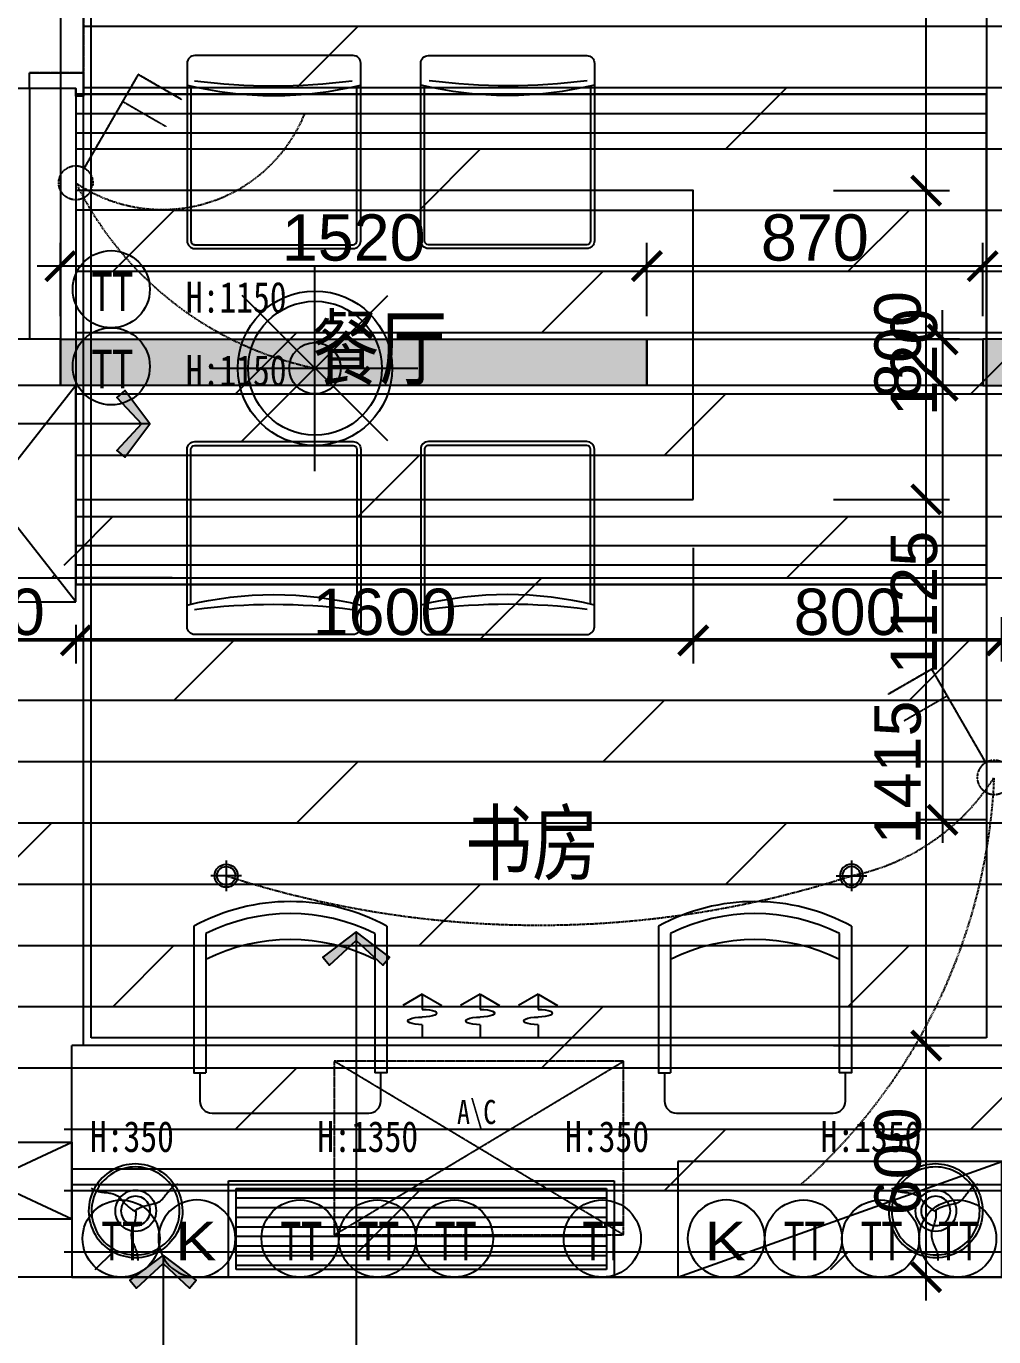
# Model space of a CAD drawing. Header units: millimetres. Extents: x 148889 to 229003, y -70503 to 111106.
# Drawn here: x 206058 to 208566, y 57138 to 60534 of the extents above; entities that cross this region are included whole.
import ezdxf
from ezdxf.enums import TextEntityAlignment as Align
from ezdxf.lldxf.tags import DXFTag

# ---------------------------------------------------------------- set-up
doc = ezdxf.new("R2010")
doc.units = ezdxf.units.MM
doc.header["$PDMODE"] = 3
doc.linetypes.add('DASHED2', pattern=[0.375, 0.25, -0.125])
doc.linetypes.add('HIDDEN', pattern=[0.375, 0.25, -0.125])
for name, color, linetype in [('AXIS_TEXT', 7, 'Continuous'), ('C-天花标高', 1, 'Continuous'), ('C-灯具1', 2, 'Continuous'), ('C-空调风口', 1, 'Continuous'), ('C-造型线1(造型分割)', 4, 'Continuous'), ('C-门套', 16, 'Continuous'), ('C-风管', 250, 'Continuous'), ('F-地坪1(分割线)', 16, 'Continuous'), ('P-原墙线', 7, 'Continuous'), ('P-固定家具1(到顶)', 3, 'Continuous'), ('P-固定家具2(不到顶)', 2, 'Continuous'), ('P-外部尺寸', 44, 'Continuous'), ('P-完成面', 1, 'Continuous'), ('P-完成面尺寸', 44, 'Continuous'), ('P-开关', 7, 'DASHED2'), ('P-捣墙线', 250, 'Continuous'), ('P-插座', 1, 'Continuous'), ('P-文字', 3, 'Continuous'), ('P-活动家具', 3, 'Continuous'), ('P-间墙尺寸', 6, 'Continuous')]:
    doc.layers.add(name, color=color, linetype=linetype)
doc.styles.add('Arial', font='arial.ttf')
doc.styles.add('COMPLEX', font='complex_.ttf')
doc.styles.add('H1', font='SimSun.ttf')
doc.styles.add('KKD-f-fangsong', font='SimSun.ttf', dxfattribs={"width": 0.8})
doc.styles.add('ROMANS', font='ROMANS.shx', dxfattribs={"bigfont": 'BIGFONT.shx'})
doc.styles.add('宋体', font='SimSun.ttf')
tags = doc.linetypes.add('ACAD_ISO03W100', pattern=[30, 12, -18]).pattern_tags.tags
tags[6:7] = [DXFTag(74, 4), DXFTag(75, 0), DXFTag(340, '0'), DXFTag(46, 1.0), DXFTag(50, 0.0), DXFTag(44, 0.0), DXFTag(45, 0.0)]
tags[4:5] = [DXFTag(74, 4), DXFTag(75, 0), DXFTag(340, '0'), DXFTag(46, 1.0), DXFTag(50, 0.0), DXFTag(44, 0.0), DXFTag(45, 0.0)]
doc.dimstyles.new('1比60', dxfattribs={"dimscale": 60, "dimtxt": 2, "dimasz": 1.25, "dimexe": 1, "dimexo": 1, "dimgap": 0.2, "dimtad": 1, "dimdec": 0, "dimrnd": 0.005, "dimzin": 0, "dimdsep": 46, "dimtxsty": 'Arial', "dimblk": 'ARCHTICK', "dimcen": 0.125, "dimdle": 1, "dimclrd": 44, "dimclre": 44, "dimclrt": 50, "dimadec": 0, "dimazin": 0, "dimtfac": 1, "dimtdec": 0, "dimtix": 1, "dimtmove": 2, "dimatfit": 3, "dimldrblk": 'DOT', "dimfxl": 4, "dimfxlon": 1, "dimtvp": 1, "dimtolj": 1, "dimtzin": 0, "dimarcsym": 0})
doc.dimstyles.new('1比80', dxfattribs={"dimscale": 80, "dimtxt": 2, "dimasz": 1.25, "dimexe": 1, "dimexo": 1, "dimgap": 0.25, "dimtad": 1, "dimdec": 0, "dimrnd": 0.005, "dimzin": 0, "dimdsep": 46, "dimtxsty": 'Arial', "dimblk": 'ARCHTICK', "dimcen": 0.125, "dimdle": 1, "dimclrd": 44, "dimclre": 44, "dimclrt": 50, "dimadec": 0, "dimazin": 0, "dimtfac": 1, "dimtdec": 0, "dimtix": 1, "dimtmove": 2, "dimatfit": 3, "dimldrblk": 'DOT', "dimfxl": 5, "dimfxlon": 1, "dimtvp": 1, "dimtolj": 1, "dimtzin": 0, "dimarcsym": 0})
doc.dimstyles.new('出图比例1：50', dxfattribs={"dimscale": 50, "dimtxt": 2.5, "dimasz": 2, "dimexe": 2, "dimexo": 2, "dimgap": 1, "dimtad": 1, "dimdec": 0, "dimrnd": 5, "dimzin": 0, "dimdsep": 46, "dimtxsty": 'ROMANS', "dimblk1": 'ZHL_XS', "dimblk2": 'ZHL_XS', "dimsah": 1, "dimcen": 0.09, "dimclrd": 256, "dimclre": 256, "dimclrt": 41, "dimadec": 0, "dimazin": 0, "dimtfac": 1, "dimtdec": 4, "dimtix": 1, "dimtmove": 2, "dimatfit": 3, "dimldrblk": 'ZHL_JT', "dimfxl": 1, "dimtolj": 1, "dimtzin": 0, "dimarcsym": 0})

# ---------------------------------------------------------------- blocks, each defined once
blk = doc.blocks.new('ZHL_JT')
blk.add_line((-0.221, 0), (-1, 0))
blk.add_lwpolyline([(-0.221, 0), (-0.861, -0.689), (-0.654, -0.862), (0, 0), (-0.654, 0.862), (-0.861, 0.689)], close=True)
for points in [[(-0.861, 0.689), (-0.654, 0.862), (-0.221, 0), (0, 0)], [(-0.861, -0.689), (-0.654, -0.862), (-0.221, 0), (0, 0)]]:
    blk.add_solid(points)
blk = doc.blocks.new('ZHL_XS')
blk.add_line((-1, 0), (0, 0))
at = {"const_width": 0.2}
blk.add_lwpolyline([(-0.6, -0.6), (0.6, 0.6)], dxfattribs=at)
blk = doc.blocks.new('A$C55707EFD')
at = {"layer": 'C-灯具1'}
for p, q in [((200, 0), (200, 400)), ((58.6, 58.6), (341.4, 341.4)), ((341.4, 58.6), (58.6, 341.4)), ((0, 200), (400, 200))]:
    blk.add_line(p, q, dxfattribs=at)
for radius in [150, 130, 50]:
    blk.add_circle((200, 200), radius, dxfattribs=at)
blk = doc.blocks.new('_AXISO')
blk.add_circle((0, 0), 0.5)
at = {"layer": 'AXIS_TEXT', "style": 'COMPLEX', "width": 1.041667}
blk.add_attdef('A', text='', height=0.56, dxfattribs=at).set_placement((-0.25, -0.28), (0.25, -0.28), align=Align.FIT)
blk = doc.blocks.new('A$C0BB32EA6')
at = {"color": 250}
blk.add_arc((223.5, 2013), 1591.3, 262.6127, 277.3873, dxfattribs=at)
at = {"layer": 'P-活动家具'}
for p, q in [((0, 480), (0, 118.4)), ((430, 500), (20, 500)), ((450, 118.4), (450, 480)), ((0, 118.4), (0, 20)), ((450, 20), (450, 118.4)), ((20, 0), (430, 0))]:
    blk.add_line(p, q, dxfattribs=at)
at = {"layer": 'P-活动家具', "color": 250}
for p, q in [((10, 421.9), (10, 20)), ((440, 20), (440, 421.9)), ((20, 10), (430, 10))]:
    blk.add_line(p, q, dxfattribs=at)
at = {"layer": 'P-活动家具'}
for centre, radius, start, end in [((20, 480), 20, 90, 180), ((430, 480), 20, 0, 90), ((225, 1333.7), 937.3, 256.11, 283.89), ((20, 20), 20, 180, 270), ((430, 20), 20, 270, 0)]:
    blk.add_arc(centre, radius, start, end, dxfattribs=at)
at = {"layer": 'P-活动家具', "color": 250}
for centre, start, end in [((20, 20), 180, 270), ((430, 20), 270, 0)]:
    blk.add_arc(centre, 10, start, end, dxfattribs=at)
blk = doc.blocks.new('A$C323B2213')
at = {"layer": 'P-活动家具'}
blk.add_lwpolyline([(0, 1149.9), (0, 349.9), (1600, 349.9), (1600, 1149.9)], close=True, dxfattribs=at)
blk.add_blockref('A$C0BB32EA6', (256.2, 999.9), dxfattribs=at)
at = {"layer": 'P-活动家具', "xscale": -1}
blk.add_blockref('A$C0BB32EA6', (1311.6, 999.9), dxfattribs=at)
at = {"layer": 'P-活动家具', "xscale": -1, "rotation": 180}
blk.add_blockref('A$C0BB32EA6', (256.2, 500), dxfattribs=at)
at = {"layer": 'P-活动家具', "rotation": 180}
blk.add_blockref('A$C0BB32EA6', (1311.6, 500), dxfattribs=at)
blk = doc.blocks.new('A$C674F3EA9')
at = {"color": 252, "linetype": 'ACAD_ISO03W100'}
blk.add_lwpolyline([(484.4, 443.9), (484.4, 516.8, 0.414214), (453.1, 548.1), (46.9, 548.1, 0.414214), (15.6, 516.8), (15.6, 443.9)], format="xyb", dxfattribs=at)
for points in [[(0, 373), (0, 443.9), (31.3, 443.9)], [(31.3, 373), (31.3, 443.9)], [(468.8, 373), (468.8, 443.9)], [(500, 373), (500, 443.9), (468.8, 443.9)]]:
    blk.add_lwpolyline(points, dxfattribs=at)
for points in [[(0, 63.7), (0, 373)], [(31.3, 82.7), (31.3, 373)], [(468.8, 82.7), (468.8, 373)], [(500, 63.7), (500, 373)]]:
    blk.add_lwpolyline(points)
for centre, radius, start, end in [((250, 588.7, 0), 490.4, 243.5091, 296.4909), ((250, 521.6, 0), 490.4, 243.5091, 296.4909), ((250, 521.6, 0), 521.7, 241.3642, 298.6358)]:
    blk.add_arc(centre, radius, start, end)
blk = doc.blocks.new('asdasdw')
at = {"color": 252, "linetype": 'ByBlock'}
for major_axis, start_param, end_param in [((-65.8, 134.8), 5.497787, 8.63938), ((-61.7, 126.4), 5.497787, 8.63938), ((-61.7, 126.4), 2.356194, 5.497787), ((-20.6, 42.1), 5.497787, 8.63938), ((-20.6, 42.1), 2.356194, 5.497787)]:
    blk.add_ellipse((4741.5, 6512.8, 0), major_axis=major_axis, ratio=1, start_param=start_param, end_param=end_param, dxfattribs=at)
at = {"color": 252, "linetype": 'ByBlock', "extrusion": (0, 0, -1)}
blk.add_ellipse((4741.5, 6512.8, 0), major_axis=(134.8, 65.8), ratio=1, start_param=5.497787, end_param=8.63938, dxfattribs=at)
at = {"color": 252}
blk.add_ellipse((4741.5, 6512.8, 0), major_axis=(-28.8, 59), ratio=1, start_param=5.497787, end_param=8.63938, dxfattribs=at)
at = {"color": 252, "extrusion": (0, 0, -1)}
blk.add_ellipse((4741.5, 6512.8, 0), major_axis=(59, 28.8), ratio=1, start_param=5.497787, end_param=8.63938, dxfattribs=at)
at = {"color": 252}
for points in [[(4856.8, 6622.7, 0), (4846.2, 6612.7, 0), (4834.2, 6595.3, 0), (4826.8, 6580, 0), (4818.8, 6566.1, 0), (4806, 6551.3, 0), (4787.4, 6542.1, 0), (4756.7, 6527.2, 0), (4745.8, 6518.8, 0), (4739.3, 6512.8, 0)], [(4588.6, 6557.7, 0), (4602.5, 6553.5, 0), (4623.6, 6551.8, 0), (4640.6, 6553.1, 0), (4656.6, 6553.1, 0), (4675.8, 6549.4, 0), (4693.1, 6537.9, 0), (4721.4, 6518.7, 0), (4734.1, 6513.5, 0), (4742.5, 6510.8, 0)], [(4779, 6357.9, 0), (4775.6, 6372.1, 0), (4766.6, 6391.2, 0), (4757, 6405.2, 0), (4749, 6419.1, 0), (4742.6, 6437.6, 0), (4743.9, 6458.3, 0), (4746.4, 6492.4, 0), (4744.6, 6506, 0), (4742.6, 6514.6, 0)]]:
    blk.add_spline(points, degree=3, dxfattribs=at)
blk = doc.blocks.new('_ArchTick')
at = {"color": 0, "linetype": 'ByBlock', "const_width": 0.15}
blk.add_lwpolyline([(-0.5, -0.5), (0.5, 0.5)], dxfattribs=at)
blk = doc.blocks.new('*D767')
at = {"layer": 'Defpoints', "color": 0}
for p in [(208606.9, 57557.6), (208886.9, 57425.8), (208606.9, 55079.6)]:
    blk.add_point(p, dxfattribs=at)
at = {"layer": 'P-外部尺寸', "color": 44, "lineweight": -2}
for p, q in [((208606.9, 55479.6), (208606.9, 54999.6)), ((208886.9, 55479.6), (208886.9, 54999.6)), ((208606.9, 55079.6), (208506.9, 55079.6)), ((208886.9, 55079.6), (208606.9, 55079.6)), ((208886.9, 55079.6), (208986.9, 55079.6))]:
    blk.add_line(p, q, dxfattribs=at)
at = {"layer": 'P-外部尺寸', "color": 44, "lineweight": -2, "xscale": 100, "yscale": 100, "zscale": 100}
blk.add_blockref('_ArchTick', (208606.9, 55079.6), dxfattribs=at)
at = {"layer": 'P-外部尺寸', "color": 44, "lineweight": -2, "xscale": 100, "yscale": 100, "zscale": 100, "rotation": 180}
blk.add_blockref('_ArchTick', (208886.9, 55079.6), dxfattribs=at)
at = {"layer": 'P-外部尺寸', "color": 50, "insert": (208746.9, 55181.3), "char_height": 160, "attachment_point": 5, "style": 'Arial'}
blk.add_mtext('\\A1;280', dxfattribs=at)
blk = doc.blocks.new('_Dot')
at = {"color": 0, "linetype": 'ByBlock', "lineweight": -2}
blk.add_line((-0.5, 0), (-1, 0), dxfattribs=at)
at = {"color": 0, "linetype": 'ByBlock', "const_width": 0.5}
blk.add_lwpolyline([(-0.25, 0, 1), (0.25, 0, 1)], format="xyb", close=True, dxfattribs=at)
blk = doc.blocks.new('*D768')
at = {"layer": 'Defpoints', "color": 0}
for p in [(205746.9, 57557.6), (208606.9, 57557.6), (205746.9, 55079.6)]:
    blk.add_point(p, dxfattribs=at)
at = {"layer": 'P-外部尺寸', "color": 44, "lineweight": -2}
for p, q in [((205746.9, 55479.6), (205746.9, 54999.6)), ((208606.9, 55479.6), (208606.9, 54999.6)), ((208686.9, 55079.6), (205666.9, 55079.6))]:
    blk.add_line(p, q, dxfattribs=at)
at = {"layer": 'P-外部尺寸', "color": 44, "lineweight": -2, "xscale": 100, "yscale": 100, "zscale": 100, "rotation": 180}
blk.add_blockref('_ArchTick', (205746.9, 55079.6), dxfattribs=at)
at = {"layer": 'P-外部尺寸', "color": 44, "lineweight": -2, "xscale": 100, "yscale": 100, "zscale": 100}
blk.add_blockref('_ArchTick', (208606.9, 55079.6), dxfattribs=at)
at = {"layer": 'P-外部尺寸', "color": 50, "insert": (207176.9, 55181.3), "char_height": 160, "attachment_point": 5, "style": 'Arial'}
blk.add_mtext('\\A1;2860', dxfattribs=at)
blk = doc.blocks.new('*D855')
at = {"layer": 'Defpoints', "color": 0}
for p in [(208536.9, 59912), (209566.9, 59822.5), (208536.9, 59722.5)]:
    blk.add_point(p, dxfattribs=at)
at = {"layer": 'P-捣墙线', "color": 44, "lineweight": -2}
for p, q in [((208536.9, 59782.5), (208536.9, 59972)), ((209566.9, 59882.5), (209566.9, 59972)), ((209626.9, 59912), (208476.9, 59912))]:
    blk.add_line(p, q, dxfattribs=at)
at = {"layer": 'P-捣墙线', "color": 44, "lineweight": -2, "xscale": 75, "yscale": 75, "zscale": 75, "rotation": 180}
blk.add_blockref('_ArchTick', (208536.9, 59912), dxfattribs=at)
at = {"layer": 'P-捣墙线', "color": 44, "lineweight": -2, "xscale": 75, "yscale": 75, "zscale": 75}
blk.add_blockref('_ArchTick', (209566.9, 59912), dxfattribs=at)
at = {"layer": 'P-捣墙线', "color": 50, "insert": (209051.9, 59985.3), "char_height": 120, "attachment_point": 5, "style": 'Arial'}
blk.add_mtext('\\A1;1030', dxfattribs=at)
blk = doc.blocks.new('*D856')
at = {"layer": 'Defpoints', "color": 0}
for p in [(207666.9, 59912), (207666.9, 59722.5), (208536.9, 59722.5)]:
    blk.add_point(p, dxfattribs=at)
at = {"layer": 'P-捣墙线', "color": 44, "lineweight": -2}
for p, q in [((207666.9, 59782.5), (207666.9, 59972)), ((208536.9, 59782.5), (208536.9, 59972)), ((208596.9, 59912), (207606.9, 59912))]:
    blk.add_line(p, q, dxfattribs=at)
at = {"layer": 'P-捣墙线', "color": 44, "lineweight": -2, "xscale": 75, "yscale": 75, "zscale": 75, "rotation": 180}
blk.add_blockref('_ArchTick', (207666.9, 59912), dxfattribs=at)
at = {"layer": 'P-捣墙线', "color": 44, "lineweight": -2, "xscale": 75, "yscale": 75, "zscale": 75}
blk.add_blockref('_ArchTick', (208536.9, 59912), dxfattribs=at)
at = {"layer": 'P-捣墙线', "color": 50, "insert": (208101.9, 59985.3), "char_height": 120, "attachment_point": 5, "style": 'Arial'}
blk.add_mtext('\\A1;870', dxfattribs=at)
blk = doc.blocks.new('*D857')
at = {"layer": 'Defpoints', "color": 0}
for p in [(206146.9, 59912), (206146.9, 59722.5), (207666.9, 59722.5)]:
    blk.add_point(p, dxfattribs=at)
at = {"layer": 'P-捣墙线', "color": 44, "lineweight": -2}
for p, q in [((206146.9, 59782.5), (206146.9, 59972)), ((207666.9, 59782.5), (207666.9, 59972)), ((207726.9, 59912), (206086.9, 59912))]:
    blk.add_line(p, q, dxfattribs=at)
at = {"layer": 'P-捣墙线', "color": 44, "lineweight": -2, "xscale": 75, "yscale": 75, "zscale": 75, "rotation": 180}
blk.add_blockref('_ArchTick', (206146.9, 59912), dxfattribs=at)
at = {"layer": 'P-捣墙线', "color": 44, "lineweight": -2, "xscale": 75, "yscale": 75, "zscale": 75}
blk.add_blockref('_ArchTick', (207666.9, 59912), dxfattribs=at)
at = {"layer": 'P-捣墙线', "color": 50, "insert": (206906.9, 59985.3), "char_height": 120, "attachment_point": 5, "style": 'Arial'}
blk.add_mtext('\\A1;1520', dxfattribs=at)
blk = doc.blocks.new('*D858')
at = {"layer": 'Defpoints', "color": 0}
for p in [(208536.9, 59722.5), (208432.8, 59602.5), (208536.9, 59602.5)]:
    blk.add_point(p, dxfattribs=at)
at = {"layer": 'P-捣墙线', "color": 44, "lineweight": -2}
for p, q in [((208432.8, 59722.5), (208432.8, 59797.5)), ((208476.9, 59722.5), (208372.8, 59722.5)), ((208432.8, 59722.5), (208432.8, 59602.5)), ((208476.9, 59602.5), (208372.8, 59602.5)), ((208432.8, 59602.5), (208432.8, 59527.5))]:
    blk.add_line(p, q, dxfattribs=at)
at = {"layer": 'P-捣墙线', "color": 44, "lineweight": -2, "xscale": 75, "yscale": 75, "zscale": 75}
for p, rotation in [((208432.8, 59722.5), 270), ((208432.8, 59602.5), 90)]:
    blk.add_blockref('_ArchTick', p, dxfattribs=dict(at, rotation=rotation))
at = {"layer": 'P-捣墙线', "color": 50, "insert": (208359.5, 59662.5), "char_height": 120, "attachment_point": 5, "rotation": 90, "style": 'Arial'}
blk.add_mtext('\\A1;120', dxfattribs=at)
blk = doc.blocks.new('*D859')
at = {"layer": 'Defpoints', "color": 0}
for p in [(208536.9, 59602.5), (208432.8, 58477.5), (208606.9, 58477.5)]:
    blk.add_point(p, dxfattribs=at)
at = {"layer": 'P-捣墙线', "color": 44, "lineweight": -2}
for p, q in [((208432.8, 59662.5), (208432.8, 58417.5)), ((208476.9, 59602.5), (208372.8, 59602.5)), ((208546.9, 58477.5), (208372.8, 58477.5))]:
    blk.add_line(p, q, dxfattribs=at)
at = {"layer": 'P-捣墙线', "color": 44, "lineweight": -2, "xscale": 75, "yscale": 75, "zscale": 75}
for p, rotation in [((208432.8, 59602.5), 90), ((208432.8, 58477.5), 270)]:
    blk.add_blockref('_ArchTick', p, dxfattribs=dict(at, rotation=rotation))
at = {"layer": 'P-捣墙线', "color": 50, "insert": (208359.5, 59040), "char_height": 120, "attachment_point": 5, "rotation": 90, "style": 'Arial'}
blk.add_mtext('\\A1;1125', dxfattribs=at)
blk = doc.blocks.new('A$C01C20CD7')
at = {"layer": 'C-灯具1'}
for p, q in [((52.8, 105.7, 2984.9), (52.8, 0, 2984.9)), ((0, 52.8, 2984.9), (105.7, 52.8, 2984.9))]:
    blk.add_line(p, q, dxfattribs=at)
for radius in [39.9, 31.7]:
    blk.add_circle((52.8, 52.8, 2984.9), radius, dxfattribs=at)
blk = doc.blocks.new('*D942')
at = {"layer": 'Defpoints', "color": 0}
for p in [(206186.9, 59042.5), (205746.9, 58942.3), (206186.9, 58942.3)]:
    blk.add_point(p, dxfattribs=at)
at = {"layer": 'P-完成面尺寸', "color": 44, "lineweight": -2}
for p, q in [((205746.9, 58942.3), (205746.9, 59002.3)), ((206186.9, 58982.5), (206186.9, 58882.3)), ((205686.9, 58942.3), (206246.9, 58942.3))]:
    blk.add_line(p, q, dxfattribs=at)
at = {"layer": 'P-完成面尺寸', "color": 44, "lineweight": -2, "xscale": 75, "yscale": 75, "zscale": 75, "rotation": 180}
blk.add_blockref('_ArchTick', (205746.9, 58942.3), dxfattribs=at)
at = {"layer": 'P-完成面尺寸', "color": 44, "lineweight": -2, "xscale": 75, "yscale": 75, "zscale": 75}
blk.add_blockref('_ArchTick', (206186.9, 58942.3), dxfattribs=at)
at = {"layer": 'P-完成面尺寸', "color": 50, "insert": (205966.9, 59015.5), "char_height": 120, "attachment_point": 5, "style": 'Arial'}
blk.add_mtext('\\A1;440', dxfattribs=at)
blk = doc.blocks.new('*D943')
at = {"layer": 'Defpoints', "color": 0}
for p in [(207786.9, 59307.5), (206186.9, 59042.5), (207786.9, 58942.3)]:
    blk.add_point(p, dxfattribs=at)
at = {"layer": 'P-完成面尺寸', "color": 44, "lineweight": -2}
for p, q in [((207786.9, 59182.3), (207786.9, 58882.3)), ((206186.9, 58982.5), (206186.9, 58882.3)), ((206126.9, 58942.3), (207846.9, 58942.3))]:
    blk.add_line(p, q, dxfattribs=at)
at = {"layer": 'P-完成面尺寸', "color": 44, "lineweight": -2, "xscale": 75, "yscale": 75, "zscale": 75, "rotation": 180}
blk.add_blockref('_ArchTick', (206186.9, 58942.3), dxfattribs=at)
at = {"layer": 'P-完成面尺寸', "color": 44, "lineweight": -2, "xscale": 75, "yscale": 75, "zscale": 75}
blk.add_blockref('_ArchTick', (207786.9, 58942.3), dxfattribs=at)
at = {"layer": 'P-完成面尺寸', "color": 50, "insert": (206986.9, 59015.5), "char_height": 120, "attachment_point": 5, "style": 'Arial'}
blk.add_mtext('\\A1;1600', dxfattribs=at)
blk = doc.blocks.new('*D944')
at = {"layer": 'Defpoints', "color": 0}
for p in [(207786.9, 59307.5), (208586.9, 58942.3), (208586.9, 58827.5)]:
    blk.add_point(p, dxfattribs=at)
at = {"layer": 'P-完成面尺寸', "color": 44, "lineweight": -2}
for p, q in [((207786.9, 59182.3), (207786.9, 58882.3)), ((208586.9, 58887.5), (208586.9, 59002.3)), ((207726.9, 58942.3), (208646.9, 58942.3))]:
    blk.add_line(p, q, dxfattribs=at)
at = {"layer": 'P-完成面尺寸', "color": 44, "lineweight": -2, "xscale": 75, "yscale": 75, "zscale": 75, "rotation": 180}
blk.add_blockref('_ArchTick', (207786.9, 58942.3), dxfattribs=at)
at = {"layer": 'P-完成面尺寸', "color": 44, "lineweight": -2, "xscale": 75, "yscale": 75, "zscale": 75}
blk.add_blockref('_ArchTick', (208586.9, 58942.3), dxfattribs=at)
at = {"layer": 'P-完成面尺寸', "color": 50, "insert": (208186.9, 59015.5), "char_height": 120, "attachment_point": 5, "style": 'Arial'}
blk.add_mtext('\\A1;800', dxfattribs=at)
blk = doc.blocks.new('*D945')
at = {"layer": 'Defpoints', "color": 0}
for p in [(209816.5, 58942.3), (208586.9, 58827.5), (209816.5, 58827.5)]:
    blk.add_point(p, dxfattribs=at)
at = {"layer": 'P-完成面尺寸', "color": 44, "lineweight": -2}
for p, q in [((208586.9, 58887.5), (208586.9, 59002.3)), ((209816.5, 58887.5), (209816.5, 59002.3)), ((208526.9, 58942.3), (209876.5, 58942.3))]:
    blk.add_line(p, q, dxfattribs=at)
at = {"layer": 'P-完成面尺寸', "color": 44, "lineweight": -2, "xscale": 75, "yscale": 75, "zscale": 75, "rotation": 180}
blk.add_blockref('_ArchTick', (208586.9, 58942.3), dxfattribs=at)
at = {"layer": 'P-完成面尺寸', "color": 44, "lineweight": -2, "xscale": 75, "yscale": 75, "zscale": 75}
blk.add_blockref('_ArchTick', (209816.5, 58942.3), dxfattribs=at)
at = {"layer": 'P-完成面尺寸', "color": 50, "insert": (209201.7, 59015.6), "char_height": 120, "attachment_point": 5, "style": 'Arial'}
blk.add_mtext('\\A1;1230', dxfattribs=at)
blk = doc.blocks.new('*D974')
at = {"layer": 'Defpoints', "color": 0}
for p in [(207381.9, 57892.5), (208390.5, 57892.5), (207381.9, 57292.5)]:
    blk.add_point(p, dxfattribs=at)
at = {"layer": 'P-完成面尺寸', "color": 44, "lineweight": -2}
for p, q in [((208390.5, 57232.5), (208390.5, 57952.5)), ((208150.5, 57892.5), (208450.5, 57892.5)), ((208150.5, 57292.5), (208450.5, 57292.5))]:
    blk.add_line(p, q, dxfattribs=at)
at = {"layer": 'P-完成面尺寸', "color": 44, "lineweight": -2, "xscale": 75, "yscale": 75, "zscale": 75}
for p, rotation in [((208390.5, 57892.5), 90), ((208390.5, 57292.5), 270)]:
    blk.add_blockref('_ArchTick', p, dxfattribs=dict(at, rotation=rotation))
at = {"layer": 'P-完成面尺寸', "color": 50, "insert": (208317.2, 57592.5), "char_height": 120, "attachment_point": 5, "rotation": 90, "style": 'Arial'}
blk.add_mtext('\\A1;600', dxfattribs=at)
blk = doc.blocks.new('*D975')
at = {"layer": 'Defpoints', "color": 0}
for p in [(207786.9, 59307.5), (208390.5, 59307.5), (207381.9, 57892.5)]:
    blk.add_point(p, dxfattribs=at)
at = {"layer": 'P-完成面尺寸', "color": 44, "lineweight": -2}
for p, q in [((208390.5, 57832.5), (208390.5, 59367.5)), ((208150.5, 59307.5), (208450.5, 59307.5)), ((208150.5, 57892.5), (208450.5, 57892.5))]:
    blk.add_line(p, q, dxfattribs=at)
at = {"layer": 'P-完成面尺寸', "color": 44, "lineweight": -2, "xscale": 75, "yscale": 75, "zscale": 75}
for p, rotation in [((208390.5, 59307.5), 90), ((208390.5, 57892.5), 270)]:
    blk.add_blockref('_ArchTick', p, dxfattribs=dict(at, rotation=rotation))
at = {"layer": 'P-完成面尺寸', "color": 50, "insert": (208317.2, 58600), "char_height": 120, "attachment_point": 5, "rotation": 90, "style": 'Arial'}
blk.add_mtext('\\A1;1415', dxfattribs=at)
blk = doc.blocks.new('*D976')
at = {"layer": 'Defpoints', "color": 0}
for p in [(207786.9, 60107.5), (208390.5, 60107.5), (207786.9, 59307.5)]:
    blk.add_point(p, dxfattribs=at)
at = {"layer": 'P-完成面尺寸', "color": 44, "lineweight": -2}
for p, q in [((208390.5, 59247.5), (208390.5, 60167.5)), ((208150.5, 60107.5), (208450.5, 60107.5)), ((208150.5, 59307.5), (208450.5, 59307.5))]:
    blk.add_line(p, q, dxfattribs=at)
at = {"layer": 'P-完成面尺寸', "color": 44, "lineweight": -2, "xscale": 75, "yscale": 75, "zscale": 75}
for p, rotation in [((208390.5, 60107.5), 90), ((208390.5, 59307.5), 270)]:
    blk.add_blockref('_ArchTick', p, dxfattribs=dict(at, rotation=rotation))
at = {"layer": 'P-完成面尺寸', "color": 50, "insert": (208317.2, 59707.5), "char_height": 120, "attachment_point": 5, "rotation": 90, "style": 'Arial'}
blk.add_mtext('\\A1;800', dxfattribs=at)
blk = doc.blocks.new('*D977')
at = {"layer": 'Defpoints', "color": 0}
for p in [(208382.6, 61877.5), (208390.5, 61877.5), (207786.9, 60107.5)]:
    blk.add_point(p, dxfattribs=at)
at = {"layer": 'P-完成面尺寸', "color": 44, "lineweight": -2}
for p, q in [((208390.5, 60047.5), (208390.5, 61937.5)), ((208390.5, 61877.5), (208450.5, 61877.5)), ((208150.5, 60107.5), (208450.5, 60107.5))]:
    blk.add_line(p, q, dxfattribs=at)
at = {"layer": 'P-完成面尺寸', "color": 44, "lineweight": -2, "xscale": 75, "yscale": 75, "zscale": 75}
for p, rotation in [((208390.5, 61877.5), 90), ((208390.5, 60107.5), 270)]:
    blk.add_blockref('_ArchTick', p, dxfattribs=dict(at, rotation=rotation))
at = {"layer": 'P-完成面尺寸', "color": 50, "insert": (208317.2, 60992.5), "char_height": 120, "attachment_point": 5, "rotation": 90, "style": 'Arial'}
blk.add_mtext('\\A1;1770', dxfattribs=at)
blk = doc.blocks.new('A$C1A143BC3')
for p, q in [((82.3, 103), (256, 406.8)), ((256, 406.8), (82.3, 103)), ((256, 406.8), (396.2, 326.7)), ((396.2, 326.7), (256, 406.8)), ((206, 319.3), (346.2, 239.2)), ((206, 319.3), (346.2, 239.2))]:
    blk.add_line(p, q)
blk.add_ellipse((54.9, 55.1), major_axis=(55.2, 0), ratio=1, start_param=-0.000369, end_param=6.282816)
blk = doc.blocks.new('A$C1D297BD5')
for p, q in [((0, 700.8, 116.6), (57.5, 801.6, 116.6)), ((0, 700.8, 116.6), (57.5, 600, 116.6)), ((0, 700.8, 116.6), (78.1, 700.8, 116.6)), ((158, 700.8, 116.6), (225.8, 700.8, 116.6)), ((0, 400.8, 116.6), (57.5, 501.6, 116.6)), ((0, 400.8, 116.6), (57.5, 300, 116.6)), ((0, 400.8, 116.6), (78.1, 400.8, 116.6)), ((158, 400.8, 116.6), (225.8, 400.8, 116.6)), ((0, 100.8, 116.6), (57.5, 201.6, 116.6)), ((0, 100.8, 116.6), (57.5, 0, 116.6)), ((0, 100.8, 116.6), (78.1, 100.8, 116.6)), ((158, 100.8, 116.6), (225.8, 100.8, 116.6))]:
    blk.add_line(p, q)
at = {"extrusion": (0, 0, -1)}
for centre, start_param, end_param in [((98.1, 700.8, 116.6), 4.712389, 7.853982), ((138, 700.8, 116.6), 1.570796, 4.712389), ((98.1, 400.8, 116.6), 4.712389, 7.853982), ((138, 400.8, 116.6), 1.570796, 4.712389), ((98.1, 100.8, 116.6), 4.712389, 7.853982), ((138, 100.8, 116.6), 1.570796, 4.712389)]:
    blk.add_ellipse(centre, major_axis=(0, 74.9), ratio=0.266667, start_param=start_param, end_param=end_param, dxfattribs=at)
blk = doc.blocks.new('A$C26F8551D')
at = {"layer": 'C-风管', "linetype": 'DASHED2'}
for p, q in [((750, 0), (0, 450)), ((0, 0), (750, 450))]:
    blk.add_line(p, q, dxfattribs=at)
blk.add_lwpolyline([(0, 0), (750, 0), (750, 450), (0, 450)], close=True, dxfattribs=at)
at = {"layer": 'C-风管', "insert": (318.1, 310.9, 0), "char_height": 62.5, "attachment_point": 4, "style": 'KKD-f-fangsong'}
blk.add_mtext('A\\\\C', dxfattribs=at)
blk = doc.blocks.new('A$C045248C9')
at = {"layer": 'C-空调风口'}
for p, q in [((200, 250), (200, 0)), ((1200, 250), (200, 250)), ((1200, 0), (1200, 250)), ((220, 230), (220, 20)), ((1180, 230), (220, 230)), ((1180, 20), (1180, 230)), ((220, 20), (1180, 20)), ((200, 0), (1200, 0))]:
    blk.add_line(p, q, dxfattribs=at)
at = {"layer": 'C-空调风口', "color": 252}
for p, q in [((1180, 220), (220, 220)), ((1180, 195), (220, 195)), ((1180, 170), (220, 170)), ((1180, 145), (220, 145)), ((1180, 120), (220, 120)), ((1180, 95), (220, 95)), ((1180, 70), (220, 70)), ((1180, 45), (220, 45))]:
    blk.add_line(p, q, dxfattribs=at)

msp = doc.modelspace()

# ---------------------------------------------------------------- hatches: boundary and pattern name
at = {"layer": 'F-地坪1(分割线)'}
h = msp.add_hatch(dxfattribs=at)
h.set_pattern_fill('DOLMIT', color=250, scale=25, style=0)
h.set_pattern_definition([(0, (185804.77, 146099.73), (0, 158.75), []), (45, (185804.77, 146099.73), (-317.4998, 317.4998), [224.5065, -449.0125])])
h.paths.add_polyline_path([(206206.9, 60412.5), (206206.9, 60352.5), (206186.9, 60352.5), (206186.9, 59104.7), (206436.9, 59104.7), (206436.9, 61877.5), (206186.9, 61877.5), (206186.9, 61837.5), (206206.9, 61837.5), (206206.9, 61777.5)])
at = {"layer": 'P-捣墙线'}
h = msp.add_hatch(dxfattribs=at)
h.set_pattern_fill('CORK', color=256, scale=15, style=0)
h.set_pattern_definition([(0, (-121213.877, 79628.19), (0, 47.625), []), (135, (-121190.06, 79604.38), (-95.25004, -95.25004), [67.35195, -67.35195]), (135, (-121178.16, 79604.38), (-95.25004, -95.25004), [67.35195, -67.35195]), (135, (-121166.25, 79604.38), (-95.25004, -95.25004), [67.35195, -67.35195])])
h.paths.add_polyline_path([(212216.9, 65672.5), (212096.9, 65672.5), (212096.9, 64302.5), (211096.9, 64302.5), (211096.9, 64172.5), (212216.9, 64172.5)])
h.paths.add_polyline_path([(215696.9, 62867.5), (215696.9, 63097.5), (212296.9, 63097.5), (212296.9, 62867.5)])
h.paths.add_polyline_path([(211331.9, 62867.5), (211426.9, 62867.5), (211426.9, 63097.5), (211331.9, 63097.5)])
h.paths.add_polyline_path([(211006.9, 63097.5), (210911.9, 63097.5), (210911.9, 62967.5), (211006.9, 62967.5)], flags=17)
h.paths.add_polyline_path([(210326.9, 62967.5), (210326.9, 63097.5), (210226.9, 63097.5), (210226.9, 64172.5), (210326.9, 64172.5), (210326.9, 64302.5), (210121.9, 64302.5), (210121.9, 64057.2), (210121.9, 63949.5), (210121.9, 63902.5), (210055.7, 63902.5), (210121.9, 63777.5), (210121.9, 62607.5), (209466.9, 62607.5), (209466.9, 62477.5), (209566.9, 62477.5), (209566.9, 61177.5), (209796.9, 61177.5), (209796.9, 61277.5), (211101.9, 61277.5), (211101.9, 61177.5), (211331.9, 61177.5), (211331.9, 62477.5), (211196.9, 62477.5), (211196.9, 61407.5), (209676.9, 61407.5), (209676.9, 62477.5), (210226.9, 62477.5), (210226.9, 62967.5)])
h.paths.add_polyline_path([(209205.7, 63777.5), (209205.7, 63902.5), (208821.9, 63902.5), (208821.9, 63777.5)])
h.paths.add_polyline_path([(207951.9, 65472.5), (207826.9, 65472.5), (207826.9, 63902.5), (207826.9, 63677.5), (207951.9, 63677.5), (207951.9, 63777.5), (208051.9, 63777.5), (208051.9, 63902.5), (207951.9, 63902.5)])
h.paths.add_polyline_path([(207326.9, 62477.5), (207326.9, 62597.5), (206146.9, 62597.5), (206146.9, 62477.5)])
h.paths.add_polyline_path([(208246.9, 62477.5), (208346.9, 62477.5), (208346.9, 62607.5), (208246.9, 62607.5)])
h.paths.add_polyline_path([(205726.9, 63377.5), (205526.9, 63377.5), (205526.9, 62697.5), (205726.9, 62697.5)])
h.paths.add_polyline_path([(205726.9, 65527.5), (205526.9, 65527.5), (205526.9, 64847.5), (205726.9, 64847.5)])
h.paths.add_polyline_path([(207666.9, 59602.5), (207666.9, 59722.5), (206146.9, 59722.5), (206146.9, 59602.5)])
h.paths.add_polyline_path([(209136.9, 59602.5), (209136.9, 58477.5), (209256.9, 58477.5), (209256.9, 59597.5), (209786.9, 59597.5), (209786.9, 59822.5), (209566.9, 59822.5), (209566.9, 59722.5), (208536.9, 59722.5), (208536.9, 59602.5)])
h.paths.add_polyline_path([(211336.9, 58977.5), (211446.9, 58977.5), (211446.9, 59197.5), (211101.9, 59197.5), (211101.9, 58477.5), (211336.9, 58477.5)])
h.paths.add_polyline_path([(215696.9, 58977.5), (215696.9, 59197.5), (212316.9, 59197.5), (212316.9, 58977.5)])
h.paths.add_polyline_path([(211336.9, 57907.5), (211336.9, 57787.5), (213426.9, 57787.5), (213426.9, 57907.5)])
h.paths.add_polyline_path([(214091.9, 57787.5), (214091.9, 55912.5), (214211.9, 55912.5), (214211.9, 57907.5), (213991.9, 57907.5), (213991.9, 57787.5)])
h.paths.add_polyline_path([(217341.9, 58977.5), (217341.9, 59197.5), (216176.9, 59197.5), (216176.9, 58977.5)])

# ---------------------------------------------------------------- linework, layer by layer
at = {"layer": 'C-造型线1(造型分割)'}
for p, q in [((206206.9, 57892.5), (206206.9, 61857.5)), ((206186.9, 60357.5), (208546.9, 60357.5)), ((208546.9, 60357.5), (208546.9, 59087.5)), ((208546.9, 59087.5), (206186.9, 59087.5)), ((208566.9, 57892.5), (206206.9, 57892.5))]:
    msp.add_line(p, q, dxfattribs=at)
at = {"layer": 'C-造型线1(造型分割)', "color": 8}
for p, q in [((206226.9, 57912.5), (206226.9, 61837.5)), ((208546.9, 61837.5), (208546.9, 57912.5)), ((206186.9, 60257.5), (208546.9, 60257.5)), ((208546.9, 60257.5), (208546.9, 59187.5)), ((208546.9, 59187.5), (206186.9, 59187.5)), ((208546.9, 57912.5), (206226.9, 57912.5))]:
    msp.add_line(p, q, dxfattribs=at)
at = {"layer": 'C-造型线1(造型分割)', "color": 45}
for p, q in [((206186.9, 60307.5), (208546.9, 60307.5)), ((208546.9, 59137.5), (206186.9, 59137.5))]:
    msp.add_line(p, q, dxfattribs=at)
at = {"layer": 'C-造型线1(造型分割)'}
msp.add_lwpolyline([(208546.9, 60357.5), (206186.9, 60357.5), (206186.9, 59087.5), (208546.9, 59087.5)], close=True, dxfattribs=at)
at = {"layer": 'C-造型线1(造型分割)', "color": 45}
msp.add_lwpolyline([(208586.9, 57532), (206176.9, 57532)], dxfattribs=at)
at = {"layer": 'C-门套', "linetype": 'HIDDEN'}
msp.add_lwpolyline([(206066.9, 61777.5), (206206.9, 61777.5), (206206.9, 60412.5), (206066.9, 60412.5)], dxfattribs=at)
msp.add_lwpolyline([(206066.9, 61777.5), (206206.9, 61777.5), (206206.9, 60412.5), (206066.9, 60412.5)], dxfattribs=at)
at = {"layer": 'F-地坪1(分割线)', "color": 250}
for p, q in [((206436.9, 60533.5), (215741.9, 60533.5)), ((206759.7, 60374.8), (206918.5, 60533.5)), ((206436.9, 60374.7), (215741.9, 60374.7)), ((207871, 60216), (208029.7, 60374.8)), ((206436.9, 60216), (215741.9, 60216)), ((207077.2, 60057.3), (207236, 60216)), ((206436.9, 60051.9), (206442.2, 60057.3)), ((206436.9, 60057.2), (215741.9, 60057.2)), ((208188.5, 59898.5), (208347.2, 60057.3)), ((206436.9, 59898.5), (215741.9, 59898.5)), ((207394.7, 59739.8), (207553.5, 59898.5)), ((206436.9, 59739.7), (215741.9, 59739.7)), ((206601, 59581), (206759.7, 59739.8)), ((208506, 59581), (208664.7, 59739.8)), ((206436.9, 59581), (215741.9, 59581)), ((207712.2, 59422.3), (207871, 59581)), ((206436.9, 59422.2), (215741.9, 59422.2)), ((206918.5, 59263.5), (207077.2, 59422.3)), ((206436.9, 59263.5), (211031.9, 59263.5)), ((208029.7, 59104.8), (208188.5, 59263.5)), ((206156.9, 59136.9), (206202.5, 59182.5)), ((205746.9, 59104.7), (211031.9, 59104.7)), ((206124.7, 59104.8), (206132.5, 59112.5)), ((207236, 58946), (207394.7, 59104.8)), ((205746.9, 58946), (211031.9, 58946)), ((206442.2, 58787.3), (206601, 58946)), ((208347.2, 58787.3), (208506, 58946)), ((205746.9, 58787.2), (208606.9, 58787.2)), ((207553.5, 58628.5), (207712.2, 58787.3)), ((205746.9, 58628.5), (208606.9, 58628.5)), ((206759.7, 58469.8), (206918.5, 58628.5)), ((205966, 58311), (206124.7, 58469.8)), ((207871, 58311), (208029.7, 58469.8)), ((205746.9, 58469.7), (208606.9, 58469.7)), ((205746.9, 58311), (208606.9, 58311)), ((207077.2, 58152.3), (207236, 58311)), ((205746.9, 58152.2), (208606.9, 58152.2)), ((206283.5, 57993.5), (206442.2, 58152.3)), ((208188.5, 57993.5), (208347.2, 58152.3)), ((205746.9, 57993.5), (208606.9, 57993.5)), ((207394.7, 57834.8), (207553.5, 57993.5)), ((205746.9, 57834.7), (208606.9, 57834.7)), ((206601, 57676), (206759.7, 57834.8)), ((208506, 57676), (208606.9, 57776.9)), ((206156.9, 57676), (208606.9, 57676)), ((207712.2, 57517.3), (207871, 57676)), ((206156.9, 57517.2), (208606.9, 57517.2)), ((206918.5, 57358.5), (207077.2, 57517.3)), ((206156.9, 57358.5), (208606.9, 57358.5)), ((206237.5, 57312.5), (206283.5, 57358.5)), ((208142.5, 57312.5), (208188.5, 57358.5))]:
    msp.add_line(p, q, dxfattribs=at)
at = {"layer": 'P-原墙线'}
for p, q in [((206146.9, 60372.5), (206066.9, 60372.5)), ((206066.9, 60372.5), (206066.9, 59722.5)), ((206146.9, 60372.5), (206146.9, 59722.5)), ((206146.9, 59722.5), (204526.9, 59722.5)), ((206146.9, 59722.5), (206146.9, 59602.5)), ((206146.9, 59602.5), (205746.9, 59602.5)), ((208606.9, 57292.5), (205941.9, 57292.5))]:
    msp.add_line(p, q, dxfattribs=at)
at = {"layer": 'P-固定家具1(到顶)'}
for p, q in [((206186.9, 59602.5), (205746.9, 59602.5)), ((206186.9, 59042.5), (206186.9, 59602.5)), ((205746.9, 59042.5), (206186.9, 59042.5))]:
    msp.add_line(p, q, dxfattribs=at)
at = {"layer": 'P-固定家具1(到顶)', "color": 252}
for p, q in [((206186.9, 59042.5), (205746.9, 59602.5)), ((206186.9, 59602.5), (205746.9, 59042.5)), ((205746.9, 57442.5), (206176.9, 57642.5)), ((206176.9, 57442.5), (205746.9, 57642.5)), ((207746.9, 57292.5), (208586.9, 57592.5)), ((207746.9, 57592.5), (207746.9, 57292.5)), ((207746.9, 57592.5), (207746.9, 57292.5)), ((207746.9, 57572.5), (206176.9, 57572.5)), ((206176.9, 57442.5), (205941.9, 57442.5))]:
    msp.add_line(p, q, dxfattribs=at)
at = {"layer": 'P-固定家具1(到顶)'}
msp.add_lwpolyline([(206176.9, 57642.5), (206176.9, 57292.5), (205941.9, 57292.5), (205941.9, 57442.5), (205746.9, 57442.5), (205746.9, 57642.5), (206176.9, 57642.5)], dxfattribs=at)
at = {"layer": 'P-固定家具1(到顶)', "color": 252}
msp.add_lwpolyline([(206176.9, 57592.5), (206176.9, 57292.5), (208586.9, 57292.5), (208586.9, 57592.5), (207746.9, 57592.5)], dxfattribs=at)
at = {"layer": 'P-固定家具2(不到顶)'}
for p in [(208586.9, 57892.5), (206176.9, 57442.5)]:
    msp.add_line(p, (206176.9, 57892.5), dxfattribs=at)
at = {"layer": 'P-完成面'}
for p, q in [((206066.9, 60372.5), (206066.9, 60412.5)), ((206186.9, 60372.5), (206186.9, 59602.5))]:
    msp.add_line(p, q, dxfattribs=at)
for points in [[(206066.9, 60412.5), (206206.9, 60412.5), (206206.9, 60352.5), (206186.9, 60352.5)], [(206186.9, 60352.5), (206186.9, 60372.5), (206066.9, 60372.5)]]:
    msp.add_lwpolyline(points, dxfattribs=at)
at = {"layer": 'P-开关', "ltscale": 10}
for centre, radius, start, end in [((206411.2, 60456.9), 398.3, 235.7274, 337.9665), ((206989.3, 60523.2), 894.5, 206.2349, 258.2223), ((207074.1, 58650.2), 1494.1, 311.5455, 357.59), ((208080.7, 58897), 576.4, 281.6225, 327.4981), ((207386.8, 60834.5), 2629.9, 252.0599, 287.9401)]:
    msp.add_arc(centre, radius, start, end, dxfattribs=at)
at = {"layer": 'P-捣墙线', "color": 8}
for points in [[(209566.9, 59822.5), (209566.9, 59722.5), (208536.9, 59722.5), (208536.9, 59602.5), (209136.9, 59602.5), (209136.9, 58477.5), (209256.9, 58477.5), (209256.9, 59597.5), (209786.9, 59597.5), (209786.9, 59822.5), (209566.9, 59822.5)], [(206146.9, 59602.5), (206146.9, 59722.5), (207666.9, 59722.5), (207666.9, 59602.5)], [(207666.9, 59602.5), (206146.9, 59602.5)]]:
    msp.add_lwpolyline(points, dxfattribs=at)
at = {"layer": 'P-捣墙线'}
msp.add_lwpolyline([(207666.9, 59722.5), (208536.9, 59722.5), (208536.9, 59602.5), (207666.9, 59602.5)], close=True, dxfattribs=at)
at = {"layer": 'P-间墙尺寸'}
msp.add_lwpolyline([(206026.9, 61817.5), (206146.9, 61817.5), (206146.9, 60372.5), (206026.9, 60372.5)], close=True, dxfattribs=at)

# ---------------------------------------------------------------- block references
at = {"layer": 'C-灯具1', "xscale": 1.333333333343035, "yscale": 1.333333333343035, "zscale": 1.333333333333333}
msp.add_blockref('A$C55707EFD', (206540, 59380.8), dxfattribs=at)
at = {"layer": 'C-灯具1', "yscale": 0.7496251873672009, "zscale": 0.7496251874062951}
for p, xscale, rotation in [((206537.1, 58372.1, -2237.5), 0.7496251873672009, 270), ((208236.5, 58372.1, -2237.5), -0.7496251873672009, 90)]:
    msp.add_blockref('A$C01C20CD7', p, dxfattribs=dict(at, xscale=xscale, rotation=rotation))
at = {"layer": 'C-空调风口', "xscale": 0.5000000000000002, "yscale": 0.5, "zscale": 0.5, "rotation": 269.9999982724424}
msp.add_blockref('A$C1D297BD5', (207034.2, 58025.4, -58.3), dxfattribs=at)
at = {"layer": 'C-空调风口', "xscale": -1, "rotation": 180}
msp.add_blockref('A$C045248C9', (206382.2, 57542.5, 116.6), dxfattribs=at)
at = {"layer": 'C-风管'}
msp.add_blockref('A$C26F8551D', (206856.5, 57402), dxfattribs=at)
at = {"layer": 'P-固定家具2(不到顶)', "color": 3, "xscale": 0.8099999999937436, "yscale": 0.8099999999976717, "zscale": 0.81, "rotation": 349.2405088091241}
for p in [(201583.8, 52998.6, 0), (203657.3, 52998.6, 0)]:
    msp.add_blockref('asdasdw', p, dxfattribs=at)
at = {"layer": 'P-开关', "ltscale": 3, "yscale": 0.8000000000029104, "zscale": 0.8}
for p, xscale, rotation in [((206142.7, 60083.9), 0.7999999999734213, 359.7537206294285), ((208611, 58543.4), -0.7999999999734213, 0.2462793705714894)]:
    msp.add_blockref('A$C1A143BC3', p, dxfattribs=dict(at, xscale=xscale, rotation=rotation))
at = {"layer": 'P-插座'}
ref = msp.add_blockref('_AXISO', (206278.8, 59852.1), dxfattribs=dict(at, xscale=199.9375195251196, yscale=199.9375195251487, zscale=199.9375195251483))
ref.add_attrib('A', 'TT', dxfattribs={"layer": 'AXIS_TEXT', "height": 100, "style": 'Arial', "width": 0.629046}).set_placement((206228, 59795.6), (206335.3, 59795.6), align=Align.FIT)
ref = msp.add_blockref('_AXISO', (206278.8, 59652.2), dxfattribs=dict(at, xscale=199.9375195251196, yscale=199.9375195251487, zscale=199.9375195251483))
ref.add_attrib('A', 'TT', dxfattribs={"layer": 'AXIS_TEXT', "height": 100, "style": 'Arial', "width": 0.629046}).set_placement((206228, 59595.6), (206335.3, 59595.6), align=Align.FIT)
ref = msp.add_blockref('_AXISO', (206304.4, 57392.5), dxfattribs=dict(at, xscale=199.9375195251196, yscale=199.9375195251487, zscale=199.9375195251483))
ref.add_attrib('A', 'TT', dxfattribs={"layer": 'AXIS_TEXT', "height": 100, "style": 'Arial', "width": 0.629046}).set_placement((206253.6, 57335.9), (206360.9, 57335.9), align=Align.FIT)
ref = msp.add_blockref('_AXISO', (206500.8, 57392.5), dxfattribs=dict(at, xscale=-199.9375195251487, yscale=199.9375195251487, zscale=199.9375195251483))
ref.add_attrib('A', 'K', dxfattribs={"layer": 'AXIS_TEXT', "height": 100, "style": 'Arial', "width": 1.152176}).set_placement((206444.3, 57335.9), (206551.6, 57335.9), align=Align.FIT)
ref = msp.add_blockref('_AXISO', (206768.2, 57392.5), dxfattribs=dict(at, xscale=199.9375195251196, yscale=199.9375195251487, zscale=199.9375195251483))
ref.add_attrib('A', 'TT', dxfattribs={"layer": 'AXIS_TEXT', "height": 100, "style": 'Arial', "width": 0.629046}).set_placement((206717.4, 57335.9), (206824.8, 57335.9), align=Align.FIT)
ref = msp.add_blockref('_AXISO', (206968.2, 57392.5), dxfattribs=dict(at, xscale=199.9375195251196, yscale=199.9375195251487, zscale=199.9375195251483))
ref.add_attrib('A', 'TT', dxfattribs={"layer": 'AXIS_TEXT', "height": 100, "style": 'Arial', "width": 0.629046}).set_placement((206917.4, 57335.9), (207024.7, 57335.9), align=Align.FIT)
ref = msp.add_blockref('_AXISO', (207168.1, 57392.5), dxfattribs=dict(at, xscale=199.9375195251196, yscale=199.9375195251487, zscale=199.9375195251483))
ref.add_attrib('A', 'TT', dxfattribs={"layer": 'AXIS_TEXT', "height": 100, "style": 'Arial', "width": 0.629046}).set_placement((207117.3, 57335.9), (207224.7, 57335.9), align=Align.FIT)
ref = msp.add_blockref('_AXISO', (207551.2, 57392.5), dxfattribs=dict(at, xscale=199.9375195251196, yscale=199.9375195251487, zscale=199.9375195251483))
ref.add_attrib('A', 'TT', dxfattribs={"layer": 'AXIS_TEXT', "height": 100, "style": 'Arial', "width": 0.629046}).set_placement((207500.4, 57335.9), (207607.7, 57335.9), align=Align.FIT)
ref = msp.add_blockref('_AXISO', (207872.3, 57392.5), dxfattribs=dict(at, xscale=-199.9375195251487, yscale=199.9375195251487, zscale=199.9375195251483))
ref.add_attrib('A', 'K', dxfattribs={"layer": 'AXIS_TEXT', "height": 100, "style": 'Arial', "width": 1.152176}).set_placement((207815.8, 57335.9), (207923.2, 57335.9), align=Align.FIT)
ref = msp.add_blockref('_AXISO', (208072.3, 57392.5), dxfattribs=dict(at, xscale=199.9375195251196, yscale=199.9375195251487, zscale=199.9375195251483))
ref.add_attrib('A', 'TT', dxfattribs={"layer": 'AXIS_TEXT', "height": 100, "style": 'Arial', "width": 0.629046}).set_placement((208021.5, 57335.9), (208128.8, 57335.9), align=Align.FIT)
ref = msp.add_blockref('_AXISO', (208272.2, 57392.5), dxfattribs=dict(at, xscale=199.9375195251196, yscale=199.9375195251487, zscale=199.9375195251483))
ref.add_attrib('A', 'TT', dxfattribs={"layer": 'AXIS_TEXT', "height": 100, "style": 'Arial', "width": 0.629046}).set_placement((208221.4, 57335.9), (208328.8, 57335.9), align=Align.FIT)
ref = msp.add_blockref('_AXISO', (208472.2, 57392.5), dxfattribs=dict(at, xscale=199.9375195251196, yscale=199.9375195251487, zscale=199.9375195251483))
ref.add_attrib('A', 'TT', dxfattribs={"layer": 'AXIS_TEXT', "height": 100, "style": 'Arial', "width": 0.629046}).set_placement((208421.4, 57335.9), (208528.7, 57335.9), align=Align.FIT)
at = {"layer": 'P-活动家具', "rotation": 180}
for name, p in [('A$C323B2213', (207786.9, 60457.4)), ('A$C674F3EA9', (206993, 58265.5, 0)), ('A$C674F3EA9', (208196.7, 58265.5, 0))]:
    msp.add_blockref(name, p, dxfattribs=at)

# ---------------------------------------------------------------- texts
at = {"layer": 'P-插座', "char_height": 80, "width": 709.117, "attachment_point": 1, "style": '宋体'}
for s, insert in [('{\\W0.8;H:1150}', (206472, 59871.4, -33)), ('{\\W0.8;H:1150}', (206472, 59681.8, -33)), ('{\\W0.8;H:350}', (206223.5, 57696.9, -33)), ('{\\W0.8;H:1350}', (206812.8, 57696.9, -33)), ('{\\W0.8;H:350}', (207454.7, 57696.9, -33)), ('{\\W0.8;H:1350}', (208116.8, 57696.9, -33))]:
    msp.add_mtext(s, dxfattribs=dict(at, insert=insert))
at = {"layer": 'P-文字', "style": 'H1', "width": 0.8}
for s, p in [('餐厅', (206798.8, 59620.1)), ('书房', (207194.9, 58337.7))]:
    msp.add_text(s, height=160, dxfattribs=at).set_placement(p)

# ---------------------------------------------------------------- dimensions: what is measured, and where the dimension line sits
at = {"layer": 'P-外部尺寸'}
for base, p1, p2, picture, middle in [((205746.9, 55079.6), (208606.9, 57557.6), (205746.9, 57557.6), '*D768', (207176.9, 55181.3)), ((208606.9, 55079.6), (208886.9, 57425.8), (208606.9, 57557.6), '*D767', (208746.9, 55181.3))]:
    dim = msp.add_linear_dim(base=base, p1=p1, p2=p2, dimstyle='1比80', dxfattribs=at)
    dim.commit()
    dim.dimension.update_dxf_attribs({"geometry": picture, "text_midpoint": middle})
at = {"layer": 'P-完成面尺寸'}
for base, p1, p2, picture, middle in [((208390.5, 61877.5), (207786.9, 60107.5), (208382.6, 61877.5), '*D977', (208317.2, 60992.5)), ((208390.5, 60107.5), (207786.9, 59307.5), (207786.9, 60107.5), '*D976', (208317.2, 59707.5)), ((208390.5, 59307.5), (207381.9, 57892.5), (207786.9, 59307.5), '*D975', (208317.2, 58600)), ((208390.5, 57892.5), (207381.9, 57292.5), (207381.9, 57892.5), '*D974', (208317.2, 57592.5))]:
    dim = msp.add_linear_dim(base=base, p1=p1, p2=p2, angle=90, dimstyle='1比60', dxfattribs=at)
    dim.commit()
    dim.dimension.update_dxf_attribs({"geometry": picture, "text_midpoint": middle})
for base, p1, p2, picture, middle in [((207786.9, 58942.3), (206186.9, 59042.5), (207786.9, 59307.5), '*D943', (206986.9, 59015.5)), ((208586.9, 58942.3), (207786.9, 59307.5), (208586.9, 58827.5), '*D944', (208186.9, 59015.5)), ((206186.9, 58942.3), (205746.9, 58942.3), (206186.9, 59042.5), '*D942', (205966.9, 59015.5)), ((209816.5, 58942.3), (208586.9, 58827.5), (209816.5, 58827.5), '*D945', (209201.7, 59015.6))]:
    dim = msp.add_linear_dim(base=base, p1=p1, p2=p2, dimstyle='1比60', dxfattribs=at)
    dim.commit()
    dim.dimension.update_dxf_attribs({"geometry": picture, "text_midpoint": middle})
at = {"layer": 'P-捣墙线', "color": 8}
for base, p1, p2, picture, middle in [((206146.9, 59912), (207666.9, 59722.5), (206146.9, 59722.5), '*D857', (206906.9, 59985.3)), ((207666.9, 59912), (208536.9, 59722.5), (207666.9, 59722.5), '*D856', (208101.9, 59985.3)), ((208536.9, 59912), (209566.9, 59822.5), (208536.9, 59722.5), '*D855', (209051.9, 59985.3))]:
    dim = msp.add_linear_dim(base=base, p1=p1, p2=p2, dimstyle='1比60', dxfattribs=at)
    dim.commit()
    dim.dimension.update_dxf_attribs({"geometry": picture, "text_midpoint": middle})
for base, p1, p2, picture, middle in [((208432.8, 59602.5), (208536.9, 59722.5), (208536.9, 59602.5), '*D858', (208359.5, 59662.5)), ((208432.8, 58477.5), (208536.9, 59602.5), (208606.9, 58477.5), '*D859', (208359.5, 59040))]:
    dim = msp.add_linear_dim(base=base, p1=p1, p2=p2, angle=90, dimstyle='1比60', dxfattribs=at)
    dim.commit()
    dim.dimension.update_dxf_attribs({"geometry": picture, "text_midpoint": middle})

# ---------------------------------------------------------------- leaders
at = {"layer": 'C-天花标高'}
for points, override in [([(206379.1, 59503.1), (202502.4, 59503.1)], {"dimtad": 0}), ([(206913.2, 58186.9), (206913.2, 55588.4), (207013.2, 55588.4)], {"dimgap": 1, "dimtad": 0}), ([(206413, 57349.9), (206413, 54564.1), (206513, 54564.1)], {"dimgap": 1, "dimtad": 0})]:
    msp.add_leader(points, dimstyle='出图比例1：50', override=override, dxfattribs=at)

doc.saveas('drawing.dxf')
